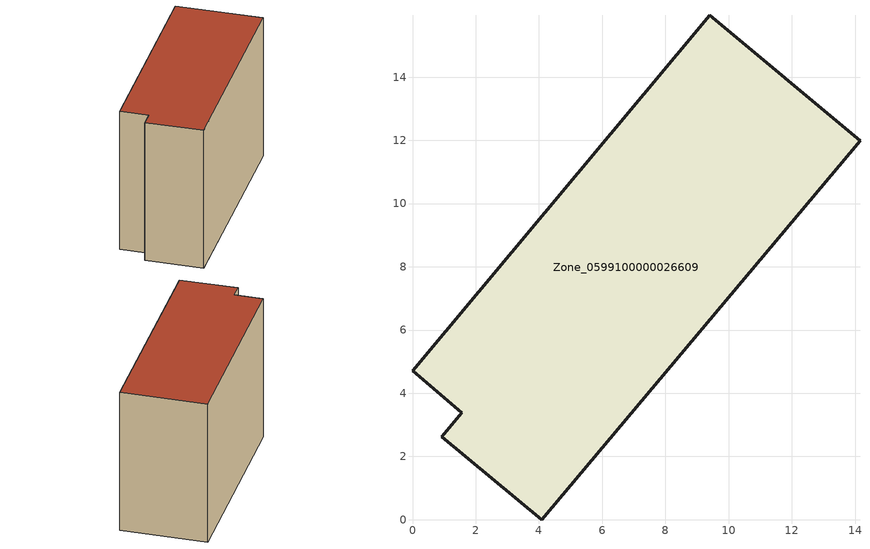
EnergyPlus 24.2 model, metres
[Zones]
Zone_0599100000026609
 floor ground (C_G): 9.4,15.96 14.15,11.98 4.09,0 0.93,2.63 1.56,3.38 0,4.71 z0
 wall outside (C_F): 14.15,11.98 9.4,15.96 0,4.71 1.56,3.38 0.93,2.63 4.09,0 14.15,11.98 z0:10.83
 roof outside (C_R): 4.09,0 14.15,11.98 9.4,15.96 0,4.71 1.56,3.38 0.93,2.63 z10.83
[BUILDING]
Pand.0599100000026609: North Axis=0; Terrain=City; Loads Convergence Tolerance Value=0.04; Temperature Convergence Tolerance Value=0.4; Solar Distribution=FullExterior; Maximum Number of Warmup Days=25; Minimum Number of Warmup Days=1
[Site:Location]
Rotterdam.The.Hague.AP_ZH_NLD Design_Conditions: Latitude=51.96; Longitude=4.45; Time Zone=1; Elevation=-4.5
[SITE:GROUNDTEMPERATURE:BUILDINGSURFACE]
18, 18, 18, 18, 18, 18, 18, 18, 18, 18, 18, 18
[MATERIAL] Thermal Absorptance=0.9; Solar Absorptance=0.7; Visible Absorptance=0.7
Name | Roughness | Thickness | Conductivity | Density | Specific Heat
G.TC.1946 | MediumSmooth | 0.15 | 1 | 540 | 1210
F.TC.1946 | Rough | 0.3 | 0.857143 | 1920 | 840
R.TC.1946 | MediumRough | 0.2 | 0.909091 | 1500 | 1000
[CONSTRUCTION]
C_G: G.TC.1946
C_F: F.TC.1946
C_R: R.TC.1946
[ZONE]
Zone_0599100000026609: Type=1; Multiplier=1; Ceiling Height=Autocalculate; Volume=Autocalculate; Floor Area=autocalculate; Part of Total Floor Area=Yes
[ZONEINFILTRATION:DESIGNFLOWRATE]
Infil_Zone_0599100000026609: Zone or ZoneList or Space or SpaceList=Zone_0599100000026609; Schedule=AlwaysOn; Design Flow Rate Calculation Method=Flow/Area; Flow Rate per Floor Area=0.003; Constant Term Coefficient=1; Temperature Term Coefficient=0; Velocity Term Coefficient=0; Velocity Squared Term Coefficient=0
[HVACTEMPLATE:ZONE:IDEALLOADSAIRSYSTEM]
Zone_0599100000026609: Maximum Heating Supply Air Temperature=50; Minimum Cooling Supply Air Temperature=13; Maximum Heating Supply Air Humidity Ratio=0.0156; Minimum Cooling Supply Air Humidity Ratio=0.0077; Heating Limit=NoLimit; Cooling Limit=NoLimit; Dehumidification Control Type=ConstantSensibleHeatRatio; Cooling Sensible Heat Ratio=0.7; Dehumidification Setpoint=60; Humidification Control Type=None; Humidification Setpoint=30; Outdoor Air Method=None; Outdoor Air Flow Rate per Person=0.00944; Outdoor Air Flow Rate per Zone Floor Area=0; Outdoor Air Flow Rate per Zone=0; Demand Controlled Ventilation Type=None; Outdoor Air Economizer Type=NoEconomizer; Heat Recovery Type=None; Sensible Heat Recovery Effectiveness=0.7; Latent Heat Recovery Effectiveness=0.65
[ZONECONTROL:THERMOSTAT]
ThermostatControl_Zone_0599100000026609: Zone or ZoneList=Zone_0599100000026609; Control Type Schedule=DualSetpointControlType; Control 1=Thermostat_Zone_0599100000026609; Temperature Difference Between Cutout And Setpoint=0
[THERMOSTATSETPOINT:DUALSETPOINT]
Thermostat_Zone_0599100000026609: Heating Setpoint Temperature Schedule=HeatingSetpoint_Zone_0599100000026609; Cooling Setpoint Temperature Schedule=CoolingSetpoint_Zone_0599100000026609
[SCHEDULE:COMPACT]
HeatingSetpoint_Zone_0599100000026609: Through: 12/31, For: AllDays, Until: 24:00, 21
CoolingSetpoint_Zone_0599100000026609: Through: 12/31, For: AllDays, Until: 24:00, 24
DualSetpointControlType: Through: 12/31, For: AllDays, Until: 24:00, 4
AlwaysOn: Through: 12/31, For: AllDays, Until: 24:00, 1
